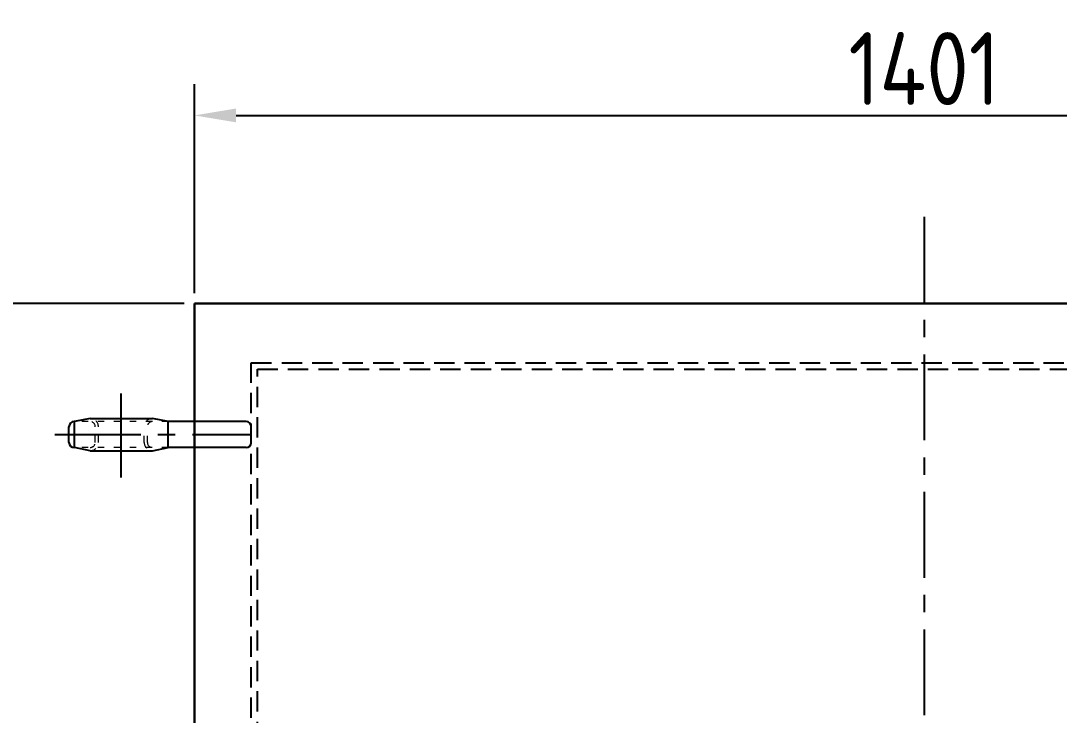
# Model space of a CAD drawing. Header units: millimetres. Extents: x 124493 to 133608, y -169944 to -164394.
# Drawn here: x 125779 to 126776, y -168260 to -167593 of the extents above; entities that cross this region are included whole.
import ezdxf

# ---------------------------------------------------------------- set-up
doc = ezdxf.new("R2010")
doc.units = ezdxf.units.MM
doc.header["$LTSCALE"] = 13
for name, pattern in [('ACAD_ISO03W100', [1.18, 0.47, -0.71]), ('CENTERX2', [101.6, 63.5, -12.7, 12.7, -12.7]), ('DASHED', [0.75, 0.5, -0.25])]:
    doc.linetypes.add(name, pattern=pattern)
for name, color, linetype in [('1', 4, 'Continuous'), ('粗实线', 4, 'Continuous'), ('铁心虚线', 1, 'DASHED')]:
    doc.layers.add(name, color=color, linetype=linetype)
doc.layers.add('标注、文本', color=3, linetype='Continuous', lineweight=25)
doc.styles.get("Standard").update_dxf_attribs({"font": 'gbenor.shx', "bigfont": 'gbcbig.shx'})
doc.dimstyles.new('1-15', dxfattribs={"dimscale": 20, "dimtxt": 3.5, "dimasz": 2, "dimexe": 1.5, "dimexo": 0.5, "dimgap": 0.5, "dimtad": 1, "dimtoh": 1, "dimdec": 1, "dimdsep": 46, "dimtxsty": 'Standard', "dimcen": 2.5, "dimclrd": 3, "dimclre": 3, "dimclrt": 3, "dimadec": 0, "dimazin": 2, "dimtfac": 1, "dimtdec": 1, "dimtmove": 0, "dimatfit": 2, "dimfxl": 1, "dimarcsym": 0})

# ---------------------------------------------------------------- blocks, each defined once
blk = doc.blocks.new('*D520')
at = {"layer": 'Defpoints', "color": 0, "transparency": 16777216}
for p in [(127347.1, -167683.51), (125946.1, -167864.12), (127347.1, -167864.12)]:
    blk.add_point(p, dxfattribs=at)
at = {"layer": '标注、文本', "color": 3, "lineweight": -2, "transparency": 16777216}
for p, q in [((125946.1, -167854.12), (125946.1, -167653.51)), ((127347.1, -167854.12), (127347.1, -167653.51)), ((125986.1, -167683.51), (127307.1, -167683.51))]:
    blk.add_line(p, q, dxfattribs=at)
at = {"layer": '标注、文本', "color": 3, "transparency": 16777216}
for points in [[(125986.1, -167676.85), (125986.1, -167690.18), (125946.1, -167683.51)], [(127307.1, -167676.85), (127307.1, -167690.18), (127347.1, -167683.51)]]:
    blk.add_solid(points, dxfattribs=at)
at = {"layer": '标注、文本', "color": 3, "transparency": 16777216, "insert": (126646.6, -167638.51), "char_height": 70, "attachment_point": 5}
blk.add_mtext('1401', dxfattribs=at)
blk = doc.blocks.new('*D522')
at = {"layer": 'Defpoints', "color": 0, "transparency": 16777216}
for p in [(125946.1, -167864.12), (125651.44, -168607.12), (126114.1, -168607.12)]:
    blk.add_point(p, dxfattribs=at)
at = {"layer": '标注、文本', "color": 3, "lineweight": -2, "transparency": 16777216}
for p, q in [((125936.1, -167864.12), (125621.44, -167864.12)), ((125651.44, -167904.12), (125651.44, -168567.12)), ((126104.1, -168607.12), (125621.44, -168607.12))]:
    blk.add_line(p, q, dxfattribs=at)
at = {"layer": '标注、文本', "color": 3, "transparency": 16777216}
for points in [[(125644.78, -167904.12), (125658.11, -167904.12), (125651.44, -167864.12)], [(125644.78, -168567.12), (125658.11, -168567.12), (125651.44, -168607.12)]]:
    blk.add_solid(points, dxfattribs=at)
at = {"layer": '标注、文本', "color": 3, "transparency": 16777216, "insert": (125606.44, -168235.62), "char_height": 70, "attachment_point": 5, "rotation": 90}
blk.add_mtext('743', dxfattribs=at)
blk = doc.blocks.new('*D523')
at = {"layer": 'Defpoints', "color": 0, "transparency": 16777216}
for p in [(125946.1, -167864.12), (125540.1, -169132.12), (125906.6, -169132.12)]:
    blk.add_point(p, dxfattribs=at)
at = {"layer": '标注、文本', "color": 3, "lineweight": -2, "transparency": 16777216}
for p, q in [((125936.1, -167864.12), (125510.1, -167864.12)), ((125540.1, -167904.12), (125540.1, -169092.12)), ((125896.6, -169132.12), (125510.1, -169132.12))]:
    blk.add_line(p, q, dxfattribs=at)
at = {"layer": '标注、文本', "color": 3, "transparency": 16777216}
for points in [[(125533.44, -167904.12), (125546.77, -167904.12), (125540.1, -167864.12)], [(125533.44, -169092.12), (125546.77, -169092.12), (125540.1, -169132.12)]]:
    blk.add_solid(points, dxfattribs=at)
at = {"layer": '标注、文本', "color": 3, "transparency": 16777216, "insert": (125495.1, -168498.12), "char_height": 70, "attachment_point": 5, "rotation": 90}
blk.add_mtext('1268', dxfattribs=at)

msp = doc.modelspace()

# ---------------------------------------------------------------- linework, layer by layer
at = {"layer": '1', "color": 1, "linetype": 'CENTERX2', "lineweight": -3, "ltscale": 0.1}
for p, q in [((126646.6, -167780.94), (126646.6, -169220.46)), ((125875.61, -168031.38), (125875.61, -167950.68)), ((125811.99, -167990.04), (126000.6, -167990.04))]:
    msp.add_line(p, q, dxfattribs=at)
at = {"layer": '标注、文本', "color": 2, "linetype": 'ACAD_ISO03W100', "lineweight": 18}
for p, q in [((125920.86, -167977.54), (125830.62, -167977.54)), ((125850.86, -167997.54), (125850.86, -167982.54)), ((125853.86, -167997.54), (125853.86, -167982.54)), ((125897.86, -167997.54), (125897.86, -167982.54)), ((125900.86, -167997.54), (125900.86, -167982.54)), ((125920.86, -168002.54), (125830.62, -168002.54))]:
    msp.add_line(p, q, dxfattribs=at)
at = {"layer": '标注、文本'}
for p, q in [((125845.86, -167974.54), (125830.86, -167977.54)), ((125830.86, -168002.54), (125830.86, -167977.54)), ((125845.86, -167974.54), (125905.86, -167974.54)), ((125920.86, -167977.54), (125905.86, -167974.54)), ((125995.6, -167977.54), (125920.86, -167977.54)), ((125920.86, -168002.54), (125920.86, -167977.54)), ((125825.62, -167997.54), (125825.62, -167982.54)), ((126000.6, -167997.54), (126000.6, -167982.54)), ((125845.86, -168005.54), (125830.86, -168002.54)), ((125845.86, -168005.54), (125905.86, -168005.54)), ((125905.86, -168005.54), (125920.86, -168002.54)), ((125995.6, -168002.54), (125920.86, -168002.54))]:
    msp.add_line(p, q, dxfattribs=at)
for centre, start, end in [((125830.62, -167982.54), 90, 180), ((125995.6, -167982.54), 0, 90), ((125830.62, -167997.54), 180, 270), ((125995.6, -167997.54), 270, 0)]:
    msp.add_arc(centre, 5, start, end, dxfattribs=at)
at = {"layer": '标注、文本', "color": 2, "linetype": 'ACAD_ISO03W100', "lineweight": 18}
for centre, radius, start, end in [((125845.86, -167982.54), 8, 0, 90), ((125845.86, -167982.54), 5, 0, 90), ((125905.86, -167982.54), 8, 90, 180), ((125905.86, -167982.54), 5, 90, 180), ((125845.86, -167997.54), 5, 270, 0), ((125845.86, -167997.54), 8, 270, 0), ((125905.86, -167997.54), 8, 180, 270), ((125905.86, -167997.54), 5, 180, 270)]:
    msp.add_arc(centre, radius, start, end, dxfattribs=at)
at = {"layer": '粗实线', "lineweight": 30}
for q in [(125946.1, -168607.12), (127347.1, -167864.12)]:
    msp.add_line((125946.1, -167864.12), q, dxfattribs=at)
at = {"layer": '铁心虚线', "color": 6, "ltscale": 3}
for p, q in [((126000.6, -167921.12), (127292.6, -167921.12)), ((126000.6, -168613.12), (126000.6, -167921.12)), ((126006.6, -167927.12), (127286.6, -167927.12)), ((126006.6, -168607.12), (126006.6, -167927.12))]:
    msp.add_line(p, q, dxfattribs=at)

# ---------------------------------------------------------------- dimensions: what is measured, and where the dimension line sits
at = {"layer": '标注、文本'}
dim = msp.add_linear_dim(base=(127347.1, -167683.51), p1=(125946.1, -167864.12), p2=(127347.1, -167864.12), dimstyle='1-15', dxfattribs=at)
dim.commit()
dim.dimension.update_dxf_attribs({"geometry": '*D520', "text_midpoint": (126646.6, -167638.51)})
for base, p2, picture, middle in [((125540.1, -169132.12), (125906.6, -169132.12), '*D523', (125495.1, -168498.12)), ((125651.44, -168607.12), (126114.1, -168607.12), '*D522', (125606.44, -168235.62))]:
    dim = msp.add_linear_dim(base=base, p1=(125946.1, -167864.12), p2=p2, angle=90, dimstyle='1-15', dxfattribs=at)
    dim.commit()
    dim.dimension.update_dxf_attribs({"geometry": picture, "text_midpoint": middle})

doc.saveas('drawing.dxf')
